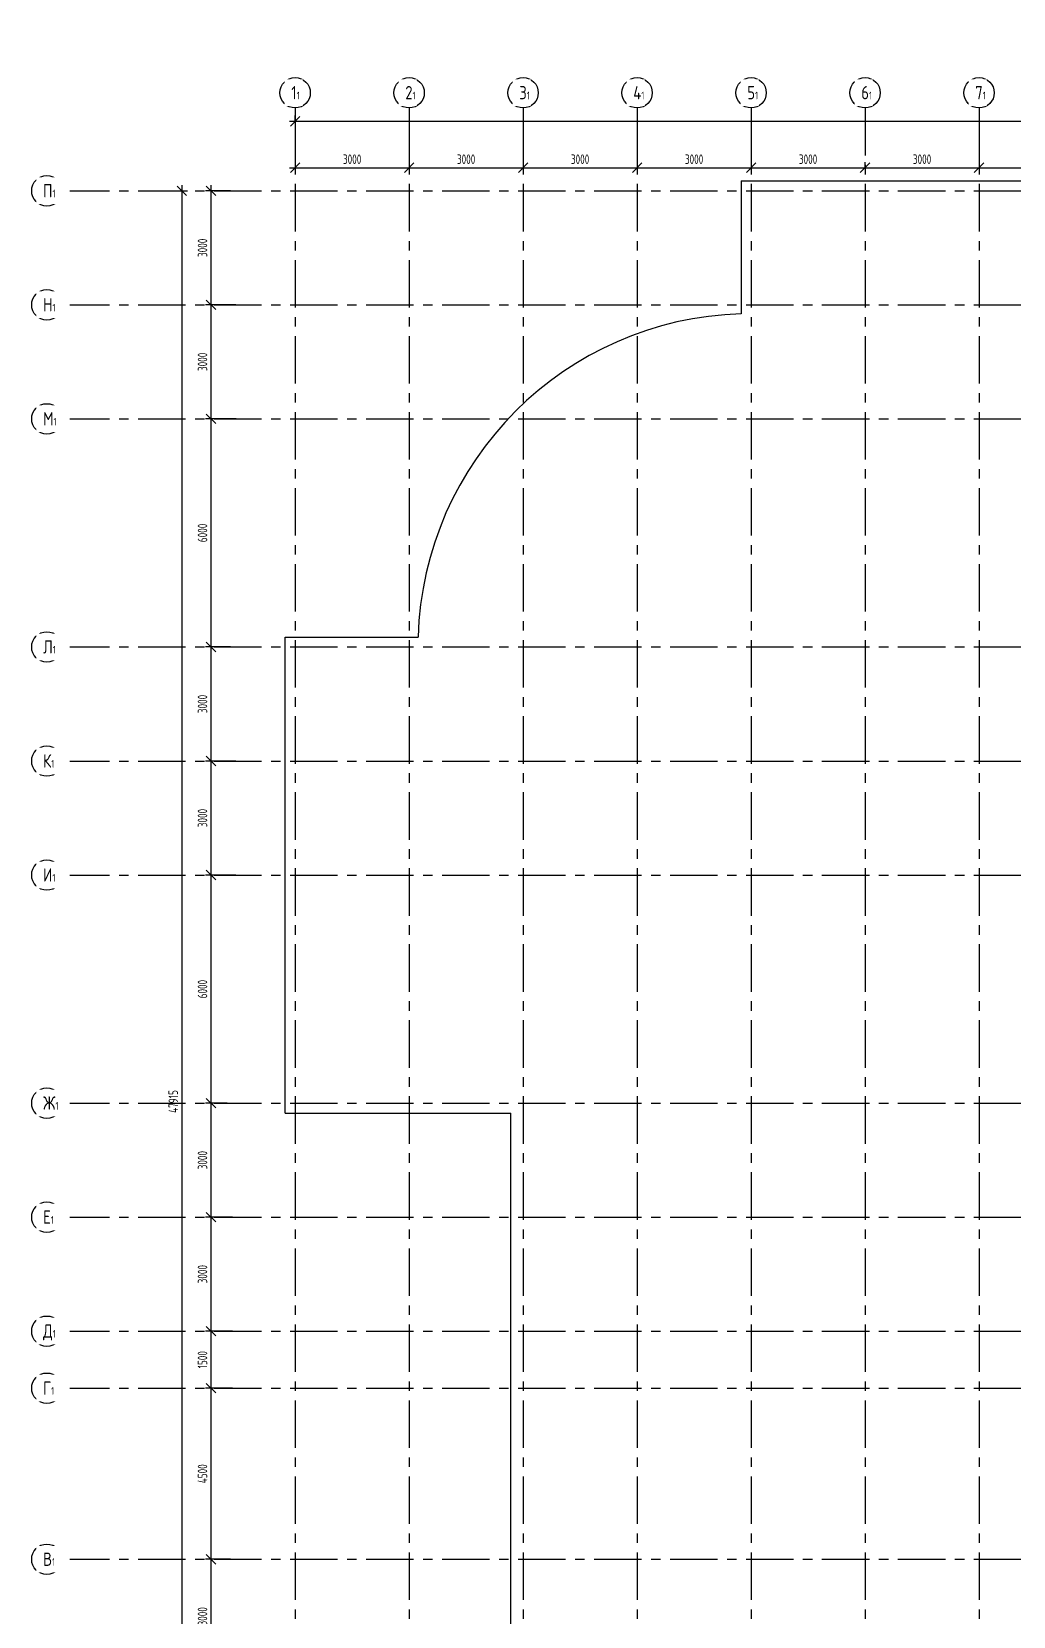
# Model space of a CAD drawing. Header units: millimetres. Extents: x -106726 to 8952771, y -150083 to 686385.
# Drawn here: x -13364 to 12472, y 397895 to 439581 of the extents above; entities that cross this region are included whole.
import ezdxf
from ezdxf import colors
from ezdxf.entities.mleader import LeaderData, LeaderLine
from ezdxf.math import Vec2, Vec3

# ---------------------------------------------------------------- set-up
doc = ezdxf.new("R2010")
doc.units = ezdxf.units.MM
doc.linetypes.add('CENTER', pattern=[2, 1.25, -0.25, 0.25, -0.25])
doc.layers.get('Defpoints').update_dxf_attribs({"color": 8})
doc.styles.add('ISOCPEUR', font='isocpeur.ttf', dxfattribs={"width": 0.7})
doc.styles.add('ГОСТ 2.304', font='isocpeur.ttf', dxfattribs={"width": 0.7})
doc.dimstyles.new('СПДС', dxfattribs={"dimscale": 100, "dimtxt": 2.5, "dimasz": 2.5, "dimexe": 1.5, "dimexo": 0, "dimgap": 1, "dimtad": 1, "dimdec": 0, "dimrnd": 1, "dimtxsty": 'ГОСТ 2.304', "dimblk": 'OBLIQUE', "dimcen": 2.5, "dimdle": 1.5, "dimadec": 0, "dimazin": 2, "dimtfac": 0.75, "dimtdec": 0, "dimtmove": 1, "dimatfit": 3, "dimfxl": 1, "dimtolj": 1, "dimarcsym": 1})

# ---------------------------------------------------------------- blocks, each defined once
blk = doc.blocks.new('_Oblique')
at = {"color": 8, "linetype": 'ByBlock', "lineweight": -2}
blk.add_line((-0.5, -0.5), (0.5, 0.5), dxfattribs=at)
blk = doc.blocks.new('*D945')
at = {"color": 8, "lineweight": -2, "ltscale": 100, "transparency": 16777216}
for p, q in [((-8134, 399395), (-8793, 399395)), ((-8643, 396245), (-8643, 399545)), ((-8301, 396395), (-8793, 396395))]:
    blk.add_line(p, q, dxfattribs=at)
at = {"layer": 'Defpoints', "color": 0, "ltscale": 100, "transparency": 16777216}
for p in [(-8643, 399395), (-8134, 399395), (-8301, 396395)]:
    blk.add_point(p, dxfattribs=at)
at = {"color": 8, "lineweight": -2, "ltscale": 100, "transparency": 16777216, "xscale": 250, "yscale": 250, "zscale": 250}
for p, rotation in [((-8643, 399395), 90), ((-8643, 396395), 270)]:
    blk.add_blockref('_Oblique', p, dxfattribs=dict(at, rotation=rotation))
at = {"color": 8, "ltscale": 100, "transparency": 16777216, "insert": (-8868, 397895), "char_height": 250, "attachment_point": 5, "rotation": 90, "style": 'ГОСТ 2.304'}
blk.add_mtext('\\A1;3000', dxfattribs=at)
blk = doc.blocks.new('*D946')
at = {"color": 8, "lineweight": -2, "ltscale": 100, "transparency": 16777216}
for p, q in [((-8643, 399245), (-8643, 404045)), ((-8080, 403895), (-8793, 403895)), ((-8134, 399395), (-8793, 399395))]:
    blk.add_line(p, q, dxfattribs=at)
at = {"layer": 'Defpoints', "color": 0, "ltscale": 100, "transparency": 16777216}
for p in [(-8643, 403895), (-8080, 403895), (-8134, 399395)]:
    blk.add_point(p, dxfattribs=at)
at = {"color": 8, "lineweight": -2, "ltscale": 100, "transparency": 16777216, "xscale": 250, "yscale": 250, "zscale": 250}
for p, rotation in [((-8643, 403895), 90), ((-8643, 399395), 270)]:
    blk.add_blockref('_Oblique', p, dxfattribs=dict(at, rotation=rotation))
at = {"color": 8, "ltscale": 100, "transparency": 16777216, "insert": (-8868, 401645), "char_height": 250, "attachment_point": 5, "rotation": 90, "style": 'ГОСТ 2.304'}
blk.add_mtext('\\A1;4500', dxfattribs=at)
blk = doc.blocks.new('*D947')
at = {"color": 8, "lineweight": -2, "ltscale": 100, "transparency": 16777216}
for p, q in [((-8080, 405395), (-8793, 405395)), ((-8643, 403745), (-8643, 405545)), ((-8080, 403895), (-8793, 403895))]:
    blk.add_line(p, q, dxfattribs=at)
at = {"layer": 'Defpoints', "color": 0, "ltscale": 100, "transparency": 16777216}
for p in [(-8643, 405395), (-8080, 405395), (-8080, 403895)]:
    blk.add_point(p, dxfattribs=at)
at = {"color": 8, "lineweight": -2, "ltscale": 100, "transparency": 16777216, "xscale": 250, "yscale": 250, "zscale": 250}
for p, rotation in [((-8643, 405395), 90), ((-8643, 403895), 270)]:
    blk.add_blockref('_Oblique', p, dxfattribs=dict(at, rotation=rotation))
at = {"color": 8, "ltscale": 100, "transparency": 16777216, "insert": (-8868, 404645), "char_height": 250, "attachment_point": 5, "rotation": 90, "style": 'ГОСТ 2.304'}
blk.add_mtext('\\A1;1500', dxfattribs=at)
blk = doc.blocks.new('*D948')
at = {"color": 8, "lineweight": -2, "ltscale": 100, "transparency": 16777216}
for p, q in [((-8643, 405245), (-8643, 408545)), ((-8219, 408395), (-8793, 408395)), ((-8080, 405395), (-8793, 405395))]:
    blk.add_line(p, q, dxfattribs=at)
at = {"layer": 'Defpoints', "color": 0, "ltscale": 100, "transparency": 16777216}
for p in [(-8643, 408395), (-8219, 408395), (-8080, 405395)]:
    blk.add_point(p, dxfattribs=at)
at = {"color": 8, "lineweight": -2, "ltscale": 100, "transparency": 16777216, "xscale": 250, "yscale": 250, "zscale": 250}
for p, rotation in [((-8643, 408395), 90), ((-8643, 405395), 270)]:
    blk.add_blockref('_Oblique', p, dxfattribs=dict(at, rotation=rotation))
at = {"color": 8, "ltscale": 100, "transparency": 16777216, "insert": (-8868, 406895), "char_height": 250, "attachment_point": 5, "rotation": 90, "style": 'ГОСТ 2.304'}
blk.add_mtext('\\A1;3000', dxfattribs=at)
blk = doc.blocks.new('*D949')
at = {"color": 8, "lineweight": -2, "ltscale": 100, "transparency": 16777216}
for p, q in [((-8643, 408245), (-8643, 411545)), ((-8219, 411395), (-8793, 411395)), ((-8080, 408395), (-8793, 408395))]:
    blk.add_line(p, q, dxfattribs=at)
at = {"layer": 'Defpoints', "color": 0, "ltscale": 100, "transparency": 16777216}
for p in [(-8643, 411395), (-8219, 411395), (-8080, 408395)]:
    blk.add_point(p, dxfattribs=at)
at = {"color": 8, "lineweight": -2, "ltscale": 100, "transparency": 16777216, "xscale": 250, "yscale": 250, "zscale": 250}
for p, rotation in [((-8643, 411395), 90), ((-8643, 408395), 270)]:
    blk.add_blockref('_Oblique', p, dxfattribs=dict(at, rotation=rotation))
at = {"color": 8, "ltscale": 100, "transparency": 16777216, "insert": (-8868, 409895), "char_height": 250, "attachment_point": 5, "rotation": 90, "style": 'ГОСТ 2.304'}
blk.add_mtext('\\A1;3000', dxfattribs=at)
blk = doc.blocks.new('*D957')
at = {"color": 8, "lineweight": -2, "ltscale": 100, "transparency": 16777216}
for p, q in [((-7988, 417395), (-8793, 417395)), ((-8643, 411245), (-8643, 417545)), ((-8219, 411395), (-8793, 411395))]:
    blk.add_line(p, q, dxfattribs=at)
at = {"layer": 'Defpoints', "color": 0, "ltscale": 100, "transparency": 16777216}
for p in [(-8643, 417395), (-7988, 417395), (-8219, 411395)]:
    blk.add_point(p, dxfattribs=at)
at = {"color": 8, "lineweight": -2, "ltscale": 100, "transparency": 16777216, "xscale": 250, "yscale": 250, "zscale": 250}
for p, rotation in [((-8643, 417395), 90), ((-8643, 411395), 270)]:
    blk.add_blockref('_Oblique', p, dxfattribs=dict(at, rotation=rotation))
at = {"color": 8, "ltscale": 100, "transparency": 16777216, "insert": (-8868, 414395), "char_height": 250, "attachment_point": 5, "rotation": 90, "style": 'ГОСТ 2.304'}
blk.add_mtext('\\A1;6000', dxfattribs=at)
blk = doc.blocks.new('*D958')
at = {"color": 8, "lineweight": -2, "ltscale": 100, "transparency": 16777216}
for p, q in [((-8131, 420395), (-8793, 420395)), ((-8643, 417245), (-8643, 420545)), ((-7988, 417395), (-8793, 417395))]:
    blk.add_line(p, q, dxfattribs=at)
at = {"layer": 'Defpoints', "color": 0, "ltscale": 100, "transparency": 16777216}
for p in [(-8643, 420395), (-8131, 420395), (-7988, 417395)]:
    blk.add_point(p, dxfattribs=at)
at = {"color": 8, "lineweight": -2, "ltscale": 100, "transparency": 16777216, "xscale": 250, "yscale": 250, "zscale": 250}
for p, rotation in [((-8643, 420395), 90), ((-8643, 417395), 270)]:
    blk.add_blockref('_Oblique', p, dxfattribs=dict(at, rotation=rotation))
at = {"color": 8, "ltscale": 100, "transparency": 16777216, "insert": (-8868, 418895), "char_height": 250, "attachment_point": 5, "rotation": 90, "style": 'ГОСТ 2.304'}
blk.add_mtext('\\A1;3000', dxfattribs=at)
blk = doc.blocks.new('*D959')
at = {"color": 8, "lineweight": -2, "ltscale": 100, "transparency": 16777216}
for p, q in [((-8643, 420245), (-8643, 423545)), ((-8131, 423395), (-8793, 423395)), ((-7988, 420395), (-8793, 420395))]:
    blk.add_line(p, q, dxfattribs=at)
at = {"layer": 'Defpoints', "color": 0, "ltscale": 100, "transparency": 16777216}
for p in [(-8643, 423395), (-8131, 423395), (-7988, 420395)]:
    blk.add_point(p, dxfattribs=at)
at = {"color": 8, "lineweight": -2, "ltscale": 100, "transparency": 16777216, "xscale": 250, "yscale": 250, "zscale": 250}
for p, rotation in [((-8643, 423395), 90), ((-8643, 420395), 270)]:
    blk.add_blockref('_Oblique', p, dxfattribs=dict(at, rotation=rotation))
at = {"color": 8, "ltscale": 100, "transparency": 16777216, "insert": (-8868, 421895), "char_height": 250, "attachment_point": 5, "rotation": 90, "style": 'ГОСТ 2.304'}
blk.add_mtext('\\A1;3000', dxfattribs=at)
blk = doc.blocks.new('*D960')
at = {"color": 8, "lineweight": -2, "ltscale": 100, "transparency": 16777216}
for p, q in [((-7983, 429395), (-8793, 429395)), ((-8643, 423245), (-8643, 429545)), ((-8131, 423395), (-8793, 423395))]:
    blk.add_line(p, q, dxfattribs=at)
at = {"layer": 'Defpoints', "color": 0, "ltscale": 100, "transparency": 16777216}
for p in [(-8643, 429395), (-7983, 429395), (-8131, 423395)]:
    blk.add_point(p, dxfattribs=at)
at = {"color": 8, "lineweight": -2, "ltscale": 100, "transparency": 16777216, "xscale": 250, "yscale": 250, "zscale": 250}
for p, rotation in [((-8643, 429395), 90), ((-8643, 423395), 270)]:
    blk.add_blockref('_Oblique', p, dxfattribs=dict(at, rotation=rotation))
at = {"color": 8, "ltscale": 100, "transparency": 16777216, "insert": (-8868, 426395), "char_height": 250, "attachment_point": 5, "rotation": 90, "style": 'ГОСТ 2.304'}
blk.add_mtext('\\A1;6000', dxfattribs=at)
blk = doc.blocks.new('*D961')
at = {"color": 8, "lineweight": -2, "ltscale": 100, "transparency": 16777216}
for p, q in [((-8131, 432395), (-8793, 432395)), ((-8643, 429245), (-8643, 432545)), ((-7988, 429395), (-8793, 429395))]:
    blk.add_line(p, q, dxfattribs=at)
at = {"layer": 'Defpoints', "color": 0, "ltscale": 100, "transparency": 16777216}
for p in [(-8643, 432395), (-8131, 432395), (-7988, 429395)]:
    blk.add_point(p, dxfattribs=at)
at = {"color": 8, "lineweight": -2, "ltscale": 100, "transparency": 16777216, "xscale": 250, "yscale": 250, "zscale": 250}
for p, rotation in [((-8643, 432395), 90), ((-8643, 429395), 270)]:
    blk.add_blockref('_Oblique', p, dxfattribs=dict(at, rotation=rotation))
at = {"color": 8, "ltscale": 100, "transparency": 16777216, "insert": (-8868, 430895), "char_height": 250, "attachment_point": 5, "rotation": 90, "style": 'ГОСТ 2.304'}
blk.add_mtext('\\A1;3000', dxfattribs=at)
blk = doc.blocks.new('*D962')
at = {"color": 8, "lineweight": -2, "ltscale": 100, "transparency": 16777216}
for p, q in [((-8131, 435395), (-8793, 435395)), ((-8643, 432245), (-8643, 435545)), ((-7988, 432395), (-8793, 432395))]:
    blk.add_line(p, q, dxfattribs=at)
at = {"layer": 'Defpoints', "color": 0, "ltscale": 100, "transparency": 16777216}
for p in [(-8643, 435395), (-8131, 435395), (-7988, 432395)]:
    blk.add_point(p, dxfattribs=at)
at = {"color": 8, "lineweight": -2, "ltscale": 100, "transparency": 16777216, "xscale": 250, "yscale": 250, "zscale": 250}
for p, rotation in [((-8643, 435395), 90), ((-8643, 432395), 270)]:
    blk.add_blockref('_Oblique', p, dxfattribs=dict(at, rotation=rotation))
at = {"color": 8, "ltscale": 100, "transparency": 16777216, "insert": (-8868, 433895), "char_height": 250, "attachment_point": 5, "rotation": 90, "style": 'ГОСТ 2.304'}
blk.add_mtext('\\A1;3000', dxfattribs=at)
blk = doc.blocks.new('*D963')
at = {"color": 8, "lineweight": -2, "ltscale": 100, "transparency": 16777216}
for p, q in [((-9469, 435395), (-9263, 435395)), ((-9413, 435545), (-9413, 387330)), ((-9469, 387480), (-9263, 387480))]:
    blk.add_line(p, q, dxfattribs=at)
at = {"layer": 'Defpoints', "color": 0, "ltscale": 100, "transparency": 16777216}
for p in [(-9469, 435395), (-9469, 387480), (-9413, 387480)]:
    blk.add_point(p, dxfattribs=at)
at = {"color": 8, "lineweight": -2, "ltscale": 100, "transparency": 16777216, "xscale": 250, "yscale": 250, "zscale": 250}
for p, rotation in [((-9413, 435395), 90), ((-9413, 387480), 270)]:
    blk.add_blockref('_Oblique', p, dxfattribs=dict(at, rotation=rotation))
at = {"color": 8, "ltscale": 100, "transparency": 16777216, "insert": (-9638, 411438), "char_height": 250, "attachment_point": 5, "rotation": 90, "style": 'ГОСТ 2.304'}
blk.add_mtext('\\A1;47915', dxfattribs=at)
blk = doc.blocks.new('*D911')
at = {"color": 8, "lineweight": -2, "ltscale": 100, "transparency": 16777216}
for p, q in [((-6430, 437291), (-6430, 435852)), ((-3430, 437291), (-3430, 435852)), ((-6580, 436002), (-3280, 436002))]:
    blk.add_line(p, q, dxfattribs=at)
at = {"layer": 'Defpoints', "color": 0, "ltscale": 100, "transparency": 16777216}
for p in [(-6430, 437291), (-3430, 437291), (-3430, 436002)]:
    blk.add_point(p, dxfattribs=at)
at = {"color": 8, "lineweight": -2, "ltscale": 100, "transparency": 16777216, "xscale": 250, "yscale": 250, "zscale": 250, "rotation": 180}
blk.add_blockref('_Oblique', (-6430, 436002), dxfattribs=at)
at = {"color": 8, "lineweight": -2, "ltscale": 100, "transparency": 16777216, "xscale": 250, "yscale": 250, "zscale": 250}
blk.add_blockref('_Oblique', (-3430, 436002), dxfattribs=at)
at = {"color": 8, "ltscale": 100, "transparency": 16777216, "insert": (-4930, 436227), "char_height": 250, "attachment_point": 5, "style": 'ГОСТ 2.304'}
blk.add_mtext('\\A1;3000', dxfattribs=at)
blk = doc.blocks.new('*D912')
at = {"color": 8, "lineweight": -2, "ltscale": 100, "transparency": 16777216}
for p, q in [((-3430, 437291), (-3430, 435852)), ((-430, 436972), (-430, 435852)), ((-3580, 436002), (-280, 436002))]:
    blk.add_line(p, q, dxfattribs=at)
at = {"layer": 'Defpoints', "color": 0, "ltscale": 100, "transparency": 16777216}
for p in [(-3430, 437291), (-430, 436972), (-430, 436002)]:
    blk.add_point(p, dxfattribs=at)
at = {"color": 8, "lineweight": -2, "ltscale": 100, "transparency": 16777216, "xscale": 250, "yscale": 250, "zscale": 250, "rotation": 180}
blk.add_blockref('_Oblique', (-3430, 436002), dxfattribs=at)
at = {"color": 8, "lineweight": -2, "ltscale": 100, "transparency": 16777216, "xscale": 250, "yscale": 250, "zscale": 250}
blk.add_blockref('_Oblique', (-430, 436002), dxfattribs=at)
at = {"color": 8, "ltscale": 100, "transparency": 16777216, "insert": (-1930, 436227), "char_height": 250, "attachment_point": 5, "style": 'ГОСТ 2.304'}
blk.add_mtext('\\A1;3000', dxfattribs=at)
blk = doc.blocks.new('*D913')
at = {"color": 8, "lineweight": -2, "ltscale": 100, "transparency": 16777216}
for p, q in [((-430, 436972), (-430, 435852)), ((2570, 436590), (2570, 435852)), ((-580, 436002), (2720, 436002))]:
    blk.add_line(p, q, dxfattribs=at)
at = {"layer": 'Defpoints', "color": 0, "ltscale": 100, "transparency": 16777216}
for p in [(-430, 436972), (2570, 436590), (2570, 436002)]:
    blk.add_point(p, dxfattribs=at)
at = {"color": 8, "lineweight": -2, "ltscale": 100, "transparency": 16777216, "xscale": 250, "yscale": 250, "zscale": 250, "rotation": 180}
blk.add_blockref('_Oblique', (-430, 436002), dxfattribs=at)
at = {"color": 8, "lineweight": -2, "ltscale": 100, "transparency": 16777216, "xscale": 250, "yscale": 250, "zscale": 250}
blk.add_blockref('_Oblique', (2570, 436002), dxfattribs=at)
at = {"color": 8, "ltscale": 100, "transparency": 16777216, "insert": (1070, 436227), "char_height": 250, "attachment_point": 5, "style": 'ГОСТ 2.304'}
blk.add_mtext('\\A1;3000', dxfattribs=at)
blk = doc.blocks.new('*D914')
at = {"color": 8, "lineweight": -2, "ltscale": 100, "transparency": 16777216}
for p, q in [((2570, 436590), (2570, 435852)), ((5570, 436384), (5570, 435852)), ((2420, 436002), (5720, 436002))]:
    blk.add_line(p, q, dxfattribs=at)
at = {"layer": 'Defpoints', "color": 0, "ltscale": 100, "transparency": 16777216}
for p in [(2570, 436590), (5570, 436384), (5570, 436002)]:
    blk.add_point(p, dxfattribs=at)
at = {"color": 8, "lineweight": -2, "ltscale": 100, "transparency": 16777216, "xscale": 250, "yscale": 250, "zscale": 250, "rotation": 180}
blk.add_blockref('_Oblique', (2570, 436002), dxfattribs=at)
at = {"color": 8, "lineweight": -2, "ltscale": 100, "transparency": 16777216, "xscale": 250, "yscale": 250, "zscale": 250}
blk.add_blockref('_Oblique', (5570, 436002), dxfattribs=at)
at = {"color": 8, "ltscale": 100, "transparency": 16777216, "insert": (4070, 436227), "char_height": 250, "attachment_point": 5, "style": 'ГОСТ 2.304'}
blk.add_mtext('\\A1;3000', dxfattribs=at)
blk = doc.blocks.new('*D915')
at = {"color": 8, "lineweight": -2, "ltscale": 100, "transparency": 16777216}
for p, q in [((5570, 436384), (5570, 435852)), ((8570, 436002), (8570, 436152)), ((5420, 436002), (8720, 436002))]:
    blk.add_line(p, q, dxfattribs=at)
at = {"layer": 'Defpoints', "color": 0, "ltscale": 100, "transparency": 16777216}
for p in [(5570, 436384), (8570, 436002), (8570, 436002)]:
    blk.add_point(p, dxfattribs=at)
at = {"color": 8, "lineweight": -2, "ltscale": 100, "transparency": 16777216, "xscale": 250, "yscale": 250, "zscale": 250, "rotation": 180}
blk.add_blockref('_Oblique', (5570, 436002), dxfattribs=at)
at = {"color": 8, "lineweight": -2, "ltscale": 100, "transparency": 16777216, "xscale": 250, "yscale": 250, "zscale": 250}
blk.add_blockref('_Oblique', (8570, 436002), dxfattribs=at)
at = {"color": 8, "ltscale": 100, "transparency": 16777216, "insert": (7070, 436227), "char_height": 250, "attachment_point": 5, "style": 'ГОСТ 2.304'}
blk.add_mtext('\\A1;3000', dxfattribs=at)
blk = doc.blocks.new('*D916')
at = {"color": 8, "lineweight": -2, "ltscale": 100, "transparency": 16777216}
for p, q in [((8570, 436002), (8570, 436152)), ((11570, 436384), (11570, 435852)), ((8420, 436002), (11720, 436002))]:
    blk.add_line(p, q, dxfattribs=at)
at = {"layer": 'Defpoints', "color": 0, "ltscale": 100, "transparency": 16777216}
for p in [(11570, 436384), (8570, 436002), (11570, 436002)]:
    blk.add_point(p, dxfattribs=at)
at = {"color": 8, "lineweight": -2, "ltscale": 100, "transparency": 16777216, "xscale": 250, "yscale": 250, "zscale": 250, "rotation": 180}
blk.add_blockref('_Oblique', (8570, 436002), dxfattribs=at)
at = {"color": 8, "lineweight": -2, "ltscale": 100, "transparency": 16777216, "xscale": 250, "yscale": 250, "zscale": 250}
blk.add_blockref('_Oblique', (11570, 436002), dxfattribs=at)
at = {"color": 8, "ltscale": 100, "transparency": 16777216, "insert": (10070, 436227), "char_height": 250, "attachment_point": 5, "style": 'ГОСТ 2.304'}
blk.add_mtext('\\A1;3000', dxfattribs=at)
blk = doc.blocks.new('*D917')
at = {"color": 8, "lineweight": -2, "ltscale": 100, "transparency": 16777216}
for p, q in [((11570, 436384), (11570, 435852)), ((14570, 436379), (14570, 435852)), ((11420, 436002), (14720, 436002))]:
    blk.add_line(p, q, dxfattribs=at)
at = {"layer": 'Defpoints', "color": 0, "ltscale": 100, "transparency": 16777216}
for p in [(11570, 436384), (14570, 436379), (14570, 436002)]:
    blk.add_point(p, dxfattribs=at)
at = {"color": 8, "lineweight": -2, "ltscale": 100, "transparency": 16777216, "xscale": 250, "yscale": 250, "zscale": 250, "rotation": 180}
blk.add_blockref('_Oblique', (11570, 436002), dxfattribs=at)
at = {"color": 8, "lineweight": -2, "ltscale": 100, "transparency": 16777216, "xscale": 250, "yscale": 250, "zscale": 250}
blk.add_blockref('_Oblique', (14570, 436002), dxfattribs=at)
at = {"color": 8, "ltscale": 100, "transparency": 16777216, "insert": (13070, 436227), "char_height": 250, "attachment_point": 5, "style": 'ГОСТ 2.304'}
blk.add_mtext('\\A1;3000', dxfattribs=at)
blk = doc.blocks.new('*D931')
at = {"color": 8, "lineweight": -2, "ltscale": 100, "transparency": 16777216}
for p, q in [((-6430, 437225), (-6430, 437375)), ((57080, 437225), (57080, 437375)), ((-6580, 437225), (57230, 437225))]:
    blk.add_line(p, q, dxfattribs=at)
at = {"layer": 'Defpoints', "color": 0, "ltscale": 100, "transparency": 16777216}
for p in [(-6430, 437225), (57080, 437225), (57080, 437225)]:
    blk.add_point(p, dxfattribs=at)
at = {"color": 8, "lineweight": -2, "ltscale": 100, "transparency": 16777216, "xscale": 250, "yscale": 250, "zscale": 250, "rotation": 180}
blk.add_blockref('_Oblique', (-6430, 437225), dxfattribs=at)
at = {"color": 8, "lineweight": -2, "ltscale": 100, "transparency": 16777216, "xscale": 250, "yscale": 250, "zscale": 250}
blk.add_blockref('_Oblique', (57080, 437225), dxfattribs=at)
at = {"color": 8, "ltscale": 100, "transparency": 16777216, "insert": (25325, 437450), "char_height": 250, "attachment_point": 5, "style": 'ГОСТ 2.304'}
blk.add_mtext('\\A1;63510', dxfattribs=at)
blk = doc.blocks.new('_DotSmall')
at = {"color": 8, "linetype": 'ByBlock', "const_width": 0.5}
blk.add_lwpolyline([(-0.0625, 0, 1), (0.0625, 0, 1)], format="xyb", close=True, dxfattribs=at)

msp = doc.modelspace()

# ---------------------------------------------------------------- linework, layer by layer
at = {"linetype": 'CENTER', "ltscale": 1000}
for p, q in [((-6430.1, 437574.6), (-6430.1, 383425.1)), ((-3430.1, 437574.6), (-3430.1, 383425.1)), ((-430.1, 437574.6), (-430.1, 383425.1)), ((2569.9, 437574.6), (2569.9, 383425.1)), ((5569.9, 437574.6), (5569.9, 383425.1)), ((8569.9, 437574.6), (8569.9, 383425.1)), ((11569.9, 437574.6), (11569.9, 383425.1)), ((-12563.8, 435395), (70614.6, 435395)), ((-12563.8, 432395), (70614.6, 432395)), ((-12563.8, 429395), (70614.6, 429395)), ((-12563.8, 423395), (70614.6, 423395)), ((-12563.8, 420395), (70614.6, 420395)), ((-12563.8, 417395), (70614.6, 417395)), ((-12563.8, 411395), (70614.6, 411395)), ((-12563.8, 408395), (70614.6, 408395)), ((-12563.8, 405395), (70614.6, 405395)), ((-12563.8, 403895), (70614.6, 403895)), ((-12563.8, 399395), (70614.6, 399395))]:
    msp.add_line(p, q, dxfattribs=at)
at = {"ltscale": 100}
for p, q in [((5309.9, 435655), (5309.9, 432159.3)), ((5309.9, 435655), (14829.9, 435655)), ((-6690.1, 411135), (-6690.1, 423655)), ((-6690.1, 423655), (-3194.3, 423655)), ((-6690.1, 411135), (-750.2, 411135)), ((-750.2, 386840), (-750.2, 411135))]:
    msp.add_line(p, q, dxfattribs=at)
at = {"ltscale": 0.5}
for centre in [(-6430.1, 437974.6), (-3430.1, 437974.6), (-430.1, 437974.6), (2569.9, 437974.6), (5569.9, 437974.6), (8569.9, 437974.6), (11569.9, 437974.6), (-12963.8, 435395), (-12963.8, 432395), (-12963.8, 429395), (-12963.8, 423395), (-12963.8, 420395), (-12963.8, 417395), (-12963.8, 411395), (-12963.8, 408395), (-12963.8, 405395), (-12963.8, 403895), (-12963.8, 399395)]:
    msp.add_circle(centre, 400, dxfattribs=at)
at = {"ltscale": 100}
msp.add_arc((5569.9, 423395), 8768.1, 91.69923, 178.30077, dxfattribs=at)

# ---------------------------------------------------------------- dimensions: what is measured, and where the dimension line sits
for base, p1, p2, picture, middle in [((-3430.1, 436002.2), (-6430.1, 437291.2), (-3430.1, 437291.2), '*D911', (-4930.1, 436227.2)), ((-430.1, 436002.2), (-3430.1, 437291.2), (-430.1, 436972), '*D912', (-1930.1, 436227.2)), ((2569.9, 436002.2), (-430.1, 436972), (2569.9, 436590), '*D913', (1069.9, 436227.2)), ((5569.9, 436002.2), (2569.9, 436590), (5569.9, 436384.3), '*D914', (4069.9, 436227.2)), ((8569.9, 436002.2), (5569.9, 436384.3), (8569.9, 436002.2), '*D915', (7069.9, 436227.2)), ((11569.9, 436002.2), (8569.9, 436002.2), (11569.9, 436384.3), '*D916', (10069.9, 436227.2)), ((14569.9, 436002.2), (11569.9, 436384.3), (14569.9, 436378.5), '*D917', (13069.9, 436227.2))]:
    dim = msp.add_linear_dim(base=base, p1=p1, p2=p2, dimstyle='СПДС', override={"dimclrd": 8, "dimclre": 8, "dimclrt": 8}, dxfattribs=at)
    dim.commit()
    dim.dimension.update_dxf_attribs({"geometry": picture, "text_midpoint": middle})
for base, p1, p2, picture, middle in [((-9413.3, 387480), (-9469.1, 435395), (-9469.1, 387480), '*D963', (-9638.3, 411437.5)), ((-8642.7, 435395), (-7988.5, 432395), (-8131.5, 435395), '*D962', (-8867.7, 433895)), ((-8642.7, 432395), (-7988.5, 429395), (-8131.5, 432395), '*D961', (-8867.7, 430895)), ((-8642.7, 429395), (-8131.5, 423395), (-7983.3, 429395), '*D960', (-8867.7, 426395)), ((-8642.7, 423395), (-7988.5, 420395), (-8131.5, 423395), '*D959', (-8867.7, 421895)), ((-8642.7, 420395), (-7988.5, 417395), (-8131.5, 420395), '*D958', (-8867.7, 418895)), ((-8642.7, 417395), (-8219.3, 411395), (-7988.5, 417395), '*D957', (-8867.7, 414395)), ((-8642.7, 411395), (-8079.8, 408395), (-8219.3, 411395), '*D949', (-8867.7, 409895)), ((-8642.7, 408395), (-8079.8, 405395), (-8219.3, 408395), '*D948', (-8867.7, 406895)), ((-8642.7, 405395), (-8079.8, 403895), (-8079.8, 405395), '*D947', (-8867.7, 404645)), ((-8642.7, 403895), (-8133.8, 399395), (-8079.8, 403895), '*D946', (-8867.7, 401645)), ((-8642.7, 399395), (-8300.8, 396395), (-8133.8, 399395), '*D945', (-8867.7, 397895))]:
    dim = msp.add_linear_dim(base=base, p1=p1, p2=p2, angle=90, dimstyle='СПДС', override={"dimclrd": 8, "dimclre": 8, "dimclrt": 8}, dxfattribs=at)
    dim.commit()
    dim.dimension.update_dxf_attribs({"geometry": picture, "text_midpoint": middle})

# ---------------------------------------------------------------- next in the draw order: texts
at = {"char_height": 350, "attachment_point": 1, "line_spacing_factor": 1.149209, "style": 'ГОСТ 2.304', "bg_fill": 2}
for s, insert, width in [('{\\W0.8;1\\H0.57143x;1}', (-6529.9, 438152.4), 123.867), ('{\\W0.8;2\\H0.57143x;1}', (-3529.9, 438152.4), 123.867), ('{\\W0.8;3\\H0.57143x;1}', (-529.9, 438152.4), 123.867), ('{\\W0.8;4\\H0.57143x;1}', (2470.1, 438152.4), 123.867), ('{\\W0.8;5\\H0.57143x;1}', (5470.1, 438152.4), 123.867), ('{\\W0.8;6\\H0.57143x;1}', (8470.1, 438152.4), 123.867), ('{\\W0.8;7\\H0.57143x;1}', (11470.1, 438152.4), 123.867), ('{\\W0.8;П\\H0.57143x;1}', (-13063.6, 435572.8), 528.82), ('{\\W0.8;Н\\H0.57143x;1}', (-13063.6, 432572.8), 528.82), ('{\\W0.8;М\\H0.57143x;1}', (-13063.6, 429572.8), 528.82), ('{\\W0.8;Л\\H0.57143x;1}', (-13063.6, 423572.8), 528.82), ('{\\W0.8;К\\H0.57143x;1}', (-13063.6, 420572.8), 528.82), ('{\\W0.8;И\\H0.57143x;1}', (-13063.6, 417572.8), 528.82), ('{\\W0.8;Ж\\H0.57143x;1}', (-13063.6, 411572.8), 528.82), ('{\\W0.8;Е\\H0.57143x;1}', (-13063.6, 408572.8), 528.82), ('{\\W0.8;Д\\H0.57143x;1}', (-13063.6, 405572.8), 528.82), ('{\\W0.8;Г\\H0.57143x;1}', (-13063.6, 404072.8), 528.82), ('{\\W0.8;В\\H0.57143x;1}', (-13063.6, 399572.8), 528.82)]:
    msp.add_mtext(s, dxfattribs=dict(at, insert=insert, width=width))

# ---------------------------------------------------------------- next in the draw order: dimensions: what is measured, and where the dimension line sits
at = {"ltscale": 100}
dim = msp.add_linear_dim(base=(57079.9, 437224.6), p1=(-6430.1, 437224.6), p2=(57079.9, 437224.6), dimstyle='СПДС', override={"dimclrd": 8, "dimclre": 8, "dimclrt": 8}, dxfattribs=at)
dim.commit()
dim.dimension.update_dxf_attribs({"geometry": '*D931', "text_midpoint": (25324.9, 437449.6)})

# ---------------------------------------------------------------- next in the draw order: leaders
ml = msp.add_multileader_mtext('Standard')
ml.set_content('+13,200', color=8, style='ISOCPEUR')
ml.set_leader_properties(color=8, linetype='Continuous', lineweight=-1)
ml.set_arrow_properties(name='DOTSMALL')
ml.build(insert=Vec2(0, 0))
ml.multileader.update_dxf_attribs({"has_text_frame": 1, "text_left_attachment_type": 4, "text_right_attachment_type": 4, "dogleg_length": 100, "arrow_head_size": 180})
ctx = ml.context
ctx.base_point, ctx.char_height, ctx.arrow_head_size, ctx.landing_gap_size, ctx.plane_origin = Vec3(29236.5, 674490.5), 250, 180, 50, Vec3(27075.3, 673899.3)
ctx.left_attachment, ctx.right_attachment = 4, 4
notes = []
notes.append((ctx, [(0, (0, 0, 0), (0, 0), (1, 0), 1, [])]))
ctx.mtext.insert, ctx.mtext.width, ctx.mtext.line_spacing_style, ctx.mtext.flow_direction = Vec3(29286.5, 674823.8), 852.697, 2, 5
ml = msp.add_multileader_mtext('Standard')
ml.set_content('+11,550', color=8, style='ISOCPEUR')
ml.set_leader_properties(color=8, linetype='Continuous', lineweight=-1)
ml.set_arrow_properties(name='DOTSMALL')
ml.build(insert=Vec2(0, 0))
ml.multileader.update_dxf_attribs({"has_text_frame": 1, "text_left_attachment_type": 4, "text_right_attachment_type": 4, "dogleg_length": 100, "arrow_head_size": 180})
ctx = ml.context
ctx.base_point, ctx.char_height, ctx.arrow_head_size, ctx.landing_gap_size, ctx.plane_origin = Vec3(24236.5, 673745.5), 250, 180, 50, Vec3(22075.3, 673154.3)
ctx.left_attachment, ctx.right_attachment = 4, 4
notes.append((ctx, [(0, (0, 0, 0), (0, 0), (1, 0), 1, [])]))
ctx.mtext.insert, ctx.mtext.width, ctx.mtext.line_spacing_style, ctx.mtext.flow_direction = Vec3(24286.5, 674078.8), 852.697, 2, 5
ml = msp.add_multileader_mtext('Standard')
ml.set_content('+13,700', color=8, style='ISOCPEUR')
ml.set_leader_properties(color=8, linetype='Continuous', lineweight=-1)
ml.set_arrow_properties(name='DOTSMALL')
ml.build(insert=Vec2(0, 0))
ml.multileader.update_dxf_attribs({"has_text_frame": 1, "text_left_attachment_type": 4, "text_right_attachment_type": 4, "dogleg_length": 100, "arrow_head_size": 180})
ctx = ml.context
ctx.base_point, ctx.char_height, ctx.arrow_head_size, ctx.landing_gap_size, ctx.plane_origin = Vec3(54221, 506541.4), 250, 180, 50, Vec3(53971.6, 505880.5)
ctx.left_attachment, ctx.right_attachment = 4, 4
notes.append((ctx, [(0, (0, 0, 0), (0, 0), (1, 0), 1, [])]))
ctx.mtext.insert, ctx.mtext.width, ctx.mtext.line_spacing_style, ctx.mtext.flow_direction = Vec3(54271, 506874.7), 852.697, 2, 5
ml = msp.add_multileader_mtext('Standard')
ml.set_content('+13,700', color=8, style='ISOCPEUR')
ml.set_leader_properties(color=8, linetype='Continuous', lineweight=-1)
ml.set_arrow_properties(name='DOTSMALL')
ml.build(insert=Vec2(0, 0))
ml.multileader.update_dxf_attribs({"has_text_frame": 1, "text_left_attachment_type": 4, "text_right_attachment_type": 4, "dogleg_length": 100, "arrow_head_size": 180})
ctx = ml.context
ctx.base_point, ctx.char_height, ctx.arrow_head_size, ctx.landing_gap_size, ctx.plane_origin = Vec3(15753.5, 506387.5), 250, 180, 50, Vec3(13592.3, 505796.3)
ctx.left_attachment, ctx.right_attachment = 4, 4
notes.append((ctx, [(0, (0, 0, 0), (0, 0), (1, 0), 1, [])]))
ctx.mtext.insert, ctx.mtext.width, ctx.mtext.line_spacing_style, ctx.mtext.flow_direction = Vec3(15803.5, 506720.8), 852.697, 2, 5
ml = msp.add_multileader_mtext('Standard')
ml.set_content('+15,825', color=8, style='ISOCPEUR')
ml.set_leader_properties(color=8, linetype='Continuous', lineweight=-1)
ml.set_arrow_properties(name='DOTSMALL')
ml.build(insert=Vec2(0, 0))
ml.multileader.update_dxf_attribs({"has_text_frame": 1, "text_left_attachment_type": 4, "text_right_attachment_type": 4, "dogleg_length": 100, "arrow_head_size": 180})
ctx = ml.context
ctx.base_point, ctx.char_height, ctx.arrow_head_size, ctx.landing_gap_size, ctx.plane_origin = Vec3(14579.2, 501247.4), 250, 180, 50, Vec3(14497.8, 499536.8)
ctx.left_attachment, ctx.right_attachment = 4, 4
notes.append((ctx, [(0, (0, 0, 0), (0, 0), (1, 0), 1, [])]))
ctx.mtext.insert, ctx.mtext.width, ctx.mtext.defined_height, ctx.mtext.line_spacing_style, ctx.mtext.flow_direction = Vec3(14629.2, 501580.8), 696.035, 776.5, 2, 5
ml = msp.add_multileader_mtext('Standard')
ml.set_content('+15,825', color=8, style='ISOCPEUR')
ml.set_leader_properties(color=8, linetype='Continuous', lineweight=-1)
ml.set_arrow_properties(name='DOTSMALL')
ml.build(insert=Vec2(0, 0))
ml.multileader.update_dxf_attribs({"has_text_frame": 1, "text_left_attachment_type": 4, "text_right_attachment_type": 4, "dogleg_length": 100, "arrow_head_size": 180})
ctx = ml.context
ctx.base_point, ctx.char_height, ctx.arrow_head_size, ctx.landing_gap_size, ctx.plane_origin = Vec3(52211.2, 501008.3), 250, 180, 50, Vec3(52690.3, 498055.9)
ctx.left_attachment, ctx.right_attachment = 4, 4
notes.append((ctx, [(0, (0, 0, 0), (0, 0), (1, 0), 1, [])]))
ctx.mtext.insert, ctx.mtext.width, ctx.mtext.line_spacing_style, ctx.mtext.flow_direction = Vec3(52261.2, 501341.7), 852.697, 2, 5
for ctx, leaders in notes:
    for number, flags, end, landing, length, lines in leaders:
        leader = LeaderData()
        leader.index, (leader.has_last_leader_line, leader.has_dogleg_vector, leader.attachment_direction) = number, flags
        leader.last_leader_point, leader.dogleg_vector, leader.dogleg_length = Vec3(end), Vec3(landing), length
        for number, points, colour, breaks in lines:
            line = LeaderLine()
            line.index, line.vertices, line.color, line.breaks = number, Vec3.list(points), colors.encode_raw_color(colour), breaks
            leader.lines.append(line)
        ctx.leaders.append(leader)

doc.saveas('drawing.dxf')
